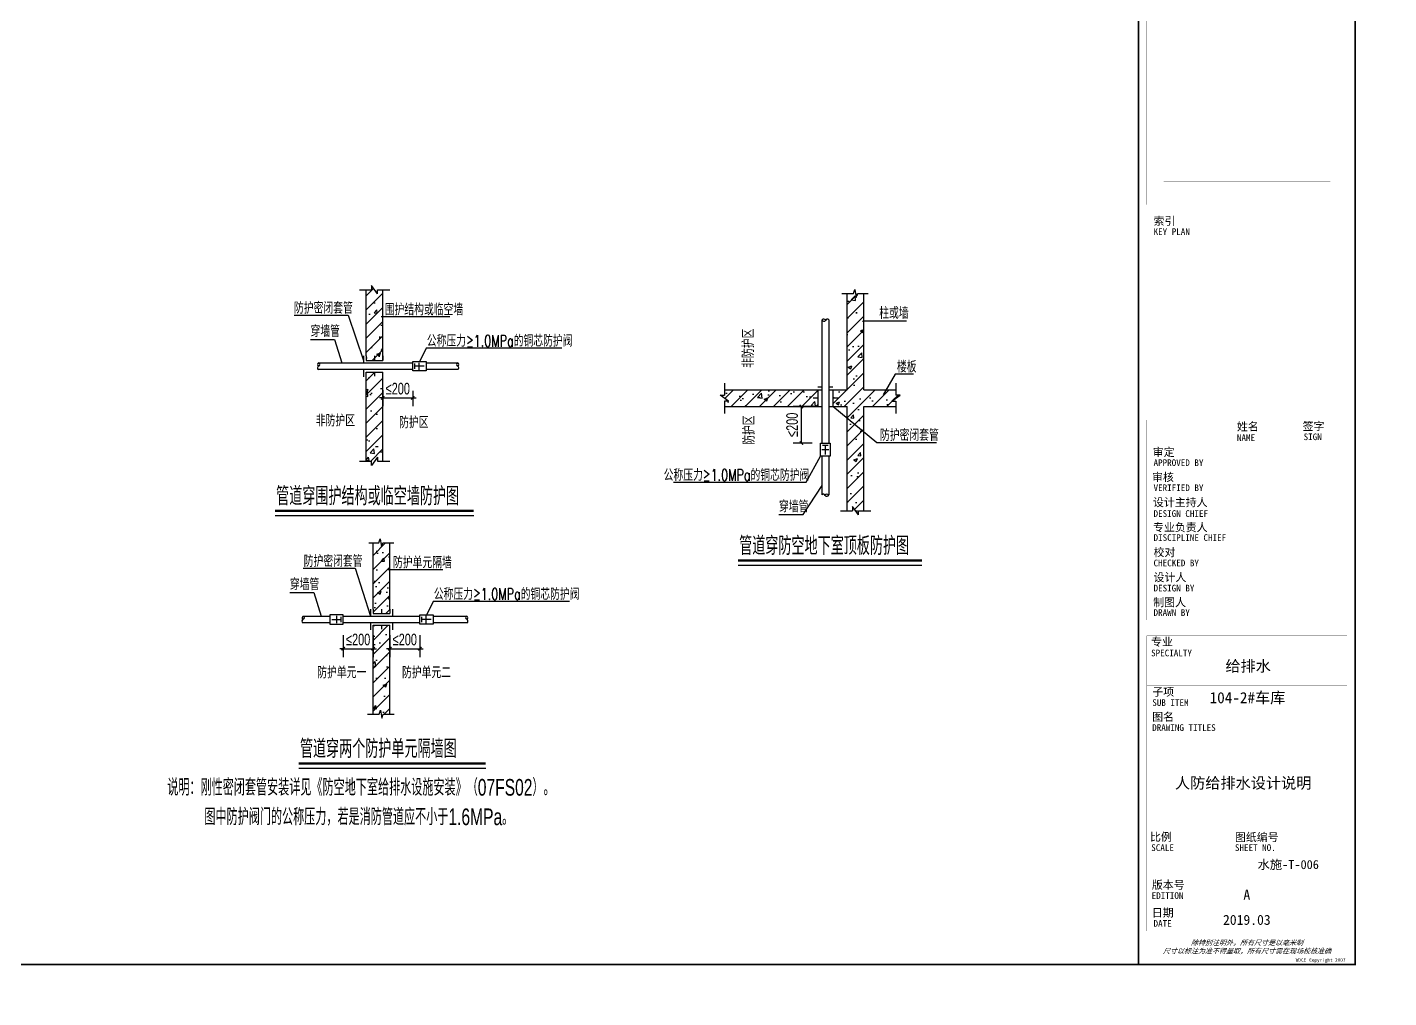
# Model space of a CAD drawing. Extents: x 71528 to 176633, y 18301 to 90566.
# Drawn here: x 135810 to 176633, y 18301 to 47407 of the extents above; entities that cross this region are included whole.
import ezdxf
from ezdxf.enums import TextEntityAlignment as Align

# ---------------------------------------------------------------- set-up
doc = ezdxf.new("R2010")
doc.units = 0
doc.header["$LTSCALE"] = 1000
doc.layers.get('0').update_dxf_attribs({"linetype": 'CONTINUOUS'})
doc.layers.get('Defpoints').update_dxf_attribs({"linetype": 'CONTINUOUS'})
for name, color, linetype in [('0-W-图块', 161, 'CONTINUOUS'), ('SHEET_LINE', 6, 'CONTINUOUS'), ('TEXT', 1, 'CONTINUOUS'), ('建施文字', 7, 'CONTINUOUS')]:
    doc.layers.add(name, color=color, linetype=linetype)
doc.styles.add('0-W-标准', font='sltxt.shx', dxfattribs={"width": 0.75, "bigfont": 'hzdf2.shx'})
doc.styles.add('DIM_FONT', font='ros.shx', dxfattribs={"width": 0.7, "bigfont": 'jd.shx'})
doc.styles.add('ROMANS2HZDF2', font='romans2.shx', dxfattribs={"width": 0.7, "bigfont": 'hzdf2.shx'})
doc.styles.add('X-104 9#平面绑定$0$图签信息$0$hwxh', font='STXIHEI.TTF')
doc.styles.add('X-104 9#平面绑定$0$图签信息$0$华文细黑', font='STXIHEI.TTF', dxfattribs={"height": 10})
doc.styles.add('华文细黑', font='STXIHEI.TTF', dxfattribs={"height": 10})
doc.styles.add('样式1', font='ROS', dxfattribs={"width": 0.7, "bigfont": 'JD'})
doc.dimstyles.new('_TWT_ARCH&&100', dxfattribs={"dimtxt": 350, "dimasz": 100, "dimexe": 250, "dimexo": 300, "dimgap": 100, "dimtad": 1, "dimdec": 0, "dimzin": 0, "dimdsep": 46, "dimtxsty": 'DIM_FONT', "dimblk": 'ARCHTICK', "dimcen": 0.09, "dimclrt": 7, "dimazin": 2, "dimtfac": 1, "dimtdec": 0, "dimtix": 1, "dimtmove": 2, "dimatfit": 3, "dimfxl": 1, "dimtolj": 1, "dimtzin": 0, "dimarcsym": 0})
pattern_1 = [(45, (-39889, -42563.8), (-212.132, 212.132), []), (50, (-39889, -42563.8), (1075.89, -94.128), [112.5, -1237.5]), (355, (-39889, -42563.8), (-208.127, 1128.288), [90, -990]), (100.4514, (-39799.3, -42571.6), (867.764, 1034.16), [95.61, -1051.713]), (46.1842, (-39889, -42263.8), (1600.862, -248.279), [168.75, -1856.25]), (96.6356, (-39755.6, -42284.5), (1401.994, 1461.177), [143.415, -1577.57]), (351.1842, (-39889, -42263.8), (1401.993, 1461.18), [135, -1485]), (21, (-39739, -42338.8), (895.36, -603.928), [112.5, -1237.5]), (326, (-39739, -42338.8), (364.973, 1087.725), [90, -990]), (71.4514, (-39664.4, -42389.1), (1260.334, 483.796), [95.61, -1051.713]), (37.5, (-39889, -42563.8), (18.2398, 499.3408), [0, -978, 0, -1005, 0, -993.75]), (7.5, (-39889, -42563.8), (394.6043, 591.6176), [0, -573, 0, -955.5, 0, -378.75]), (327.5, (-40223.5, -42563.8), (800.7337, -33.8323), [0, -375, 0, -1170, 0, -1552.5]), (317.5, (-40373.5, -42563.8), (874.779, 150.1575), [0, -487.5, 0, -777, 0, -1102.5])]
pattern_2 = [(45, (-48453.87, -42579.12), (-212.132, 212.132), []), (50, (-48453.9, -42579.1), (1075.89, -94.128), [112.5, -1237.5]), (355, (-48453.9, -42579.1), (-208.127, 1128.288), [90, -990]), (100.4514, (-48364.2, -42587), (867.764, 1034.16), [95.61, -1051.713]), (46.1842, (-48453.9, -42279.1), (1600.862, -248.279), [168.75, -1856.25]), (96.6356, (-48320.5, -42299.8), (1401.994, 1461.177), [143.415, -1577.57]), (351.1842, (-48453.9, -42279.1), (1401.993, 1461.178), [135, -1485]), (21, (-48303.9, -42354.1), (895.361, -603.928), [112.5, -1237.5]), (326, (-48303.9, -42354.1), (364.973, 1087.725), [90, -990]), (71.4514, (-48229.3, -42404.4), (1260.334, 483.796), [95.61, -1051.713]), (37.5, (-48453.87, -42579.12), (18.2398, 499.3408), [0, -978, 0, -1005, 0, -993.75]), (7.5, (-48453.9, -42579.1), (394.6043, 591.6176), [0, -573, 0, -955.5, 0, -378.75]), (327.5, (-48788.37, -42579.12), (800.7337, -33.8323), [0, -375, 0, -1170, 0, -1552.5]), (317.5, (-48938.4, -42579.1), (874.779, 150.1575), [0, -487.5, 0, -777, 0, -1102.5])]
pattern_3 = [(45, (-41872.1, -32078.55), (-212.132, 212.132), []), (50, (-41872.1, -32078.55), (1075.89, -94.128), [112.5, -1237.5]), (355, (-41872.1, -32078.5), (-208.127, 1128.288), [90, -990]), (100.4514, (-41782.4, -32086.4), (867.764, 1034.16), [95.61, -1051.713]), (46.1842, (-41872.1, -31778.5), (1600.862, -248.28), [168.75, -1856.25]), (96.6356, (-41738.7, -31799.2), (1401.994, 1461.177), [143.415, -1577.57]), (351.1842, (-41872.1, -31778.5), (1401.993, 1461.18), [135, -1485]), (21, (-41722.1, -31853.55), (895.36, -603.928), [112.5, -1237.5]), (326, (-41722.1, -31853.5), (364.973, 1087.725), [90, -990]), (71.4514, (-41647.5, -31903.9), (1260.334, 483.796), [95.61, -1051.713]), (37.5, (-41872.1, -32078.55), (18.2398, 499.3408), [0, -978, 0, -1005, 0, -993.75]), (7.5, (-41872.1, -32078.55), (394.6043, 591.6176), [0, -573, 0, -955.5, 0, -378.75]), (327.5, (-42206.6, -32078.55), (800.7337, -33.8323), [0, -375, 0, -1170, 0, -1552.5]), (317.5, (-42356.6, -32078.55), (874.779, 150.1575), [0, -487.5, 0, -777, 0, -1102.5])]

# ---------------------------------------------------------------- blocks, each defined once
blk = doc.blocks.new('_ArchTick')
at = {"color": 0, "linetype": 'ByBlock', "const_width": 0.4}
blk.add_lwpolyline([(-0.5, -0.5), (0.5, 0.5)], dxfattribs=at)
blk = doc.blocks.new('*D79')
at = {"layer": '0-W-图块', "color": 0, "lineweight": -2, "transparency": 16777216}
for p, q in [((96, 3707), (96, 3242)), ((995, 3707), (995, 3242)), ((96, 3492), (-4, 3492)), ((96, 3492), (995, 3492)), ((995, 3492), (1095, 3492))]:
    blk.add_line(p, q, dxfattribs=at)
at = {"layer": 'Defpoints', "color": 0, "transparency": 16777216}
for p in [(96, 4007), (995, 4007), (995, 3492)]:
    blk.add_point(p, dxfattribs=at)
at = {"layer": '0-W-图块', "color": 0, "lineweight": -2, "transparency": 16777216, "xscale": 100, "yscale": 100, "zscale": 100}
blk.add_blockref('_ArchTick', (96, 3492), dxfattribs=at)
at = {"layer": '0-W-图块', "color": 0, "lineweight": -2, "transparency": 16777216, "xscale": 100, "yscale": 100, "zscale": 100, "rotation": 180}
blk.add_blockref('_ArchTick', (995, 3492), dxfattribs=at)
at = {"layer": '0-W-图块', "color": 7, "transparency": 16777216, "insert": (545, 3767), "char_height": 350, "attachment_point": 5, "style": 'DIM_FONT'}
blk.add_mtext('\\A1;≤200', dxfattribs=at)
blk = doc.blocks.new('*D80')
at = {"layer": '0-W-图块', "color": 0, "lineweight": -2, "transparency": 16777216}
for p, q in [((-1307, 3950), (-1307, 3296)), ((-408, 3950), (-408, 3296)), ((-1307, 3546), (-1407, 3546)), ((-1307, 3546), (-408, 3546)), ((-408, 3546), (-308, 3546))]:
    blk.add_line(p, q, dxfattribs=at)
at = {"layer": 'Defpoints', "color": 0, "transparency": 16777216}
for p in [(-1307, 4250), (-408, 4250), (-408, 3546)]:
    blk.add_point(p, dxfattribs=at)
at = {"layer": '0-W-图块', "color": 0, "lineweight": -2, "transparency": 16777216, "xscale": 100, "yscale": 100, "zscale": 100}
blk.add_blockref('_ArchTick', (-1307, 3546), dxfattribs=at)
at = {"layer": '0-W-图块', "color": 0, "lineweight": -2, "transparency": 16777216, "xscale": 100, "yscale": 100, "zscale": 100, "rotation": 180}
blk.add_blockref('_ArchTick', (-408, 3546), dxfattribs=at)
at = {"layer": '0-W-图块', "color": 7, "transparency": 16777216, "insert": (-857, 3821), "char_height": 350, "attachment_point": 5, "style": 'DIM_FONT'}
blk.add_mtext('\\A1;≤200', dxfattribs=at)
blk = doc.blocks.new('*D81')
at = {"layer": '0-W-图块', "color": 0, "lineweight": -2, "transparency": 16777216}
for p, q in [((92, 3950), (92, 3296)), ((992, 3950), (992, 3296)), ((92, 3546), (-8, 3546)), ((92, 3546), (992, 3546)), ((992, 3546), (1092, 3546))]:
    blk.add_line(p, q, dxfattribs=at)
at = {"layer": 'Defpoints', "color": 0, "transparency": 16777216}
for p in [(92, 4250), (992, 4250), (992, 3546)]:
    blk.add_point(p, dxfattribs=at)
at = {"layer": '0-W-图块', "color": 0, "lineweight": -2, "transparency": 16777216, "xscale": 100, "yscale": 100, "zscale": 100}
blk.add_blockref('_ArchTick', (92, 3546), dxfattribs=at)
at = {"layer": '0-W-图块', "color": 0, "lineweight": -2, "transparency": 16777216, "xscale": 100, "yscale": 100, "zscale": 100, "rotation": 180}
blk.add_blockref('_ArchTick', (992, 3546), dxfattribs=at)
at = {"layer": '0-W-图块', "color": 7, "transparency": 16777216, "insert": (542, 3821), "char_height": 350, "attachment_point": 5, "style": 'DIM_FONT'}
blk.add_mtext('\\A1;≤200', dxfattribs=at)
blk = doc.blocks.new('*D78')
at = {"layer": '0-W-图块', "color": 0, "lineweight": -2, "transparency": 16777216}
for p, q in [((-1375, 4722), (-1945, 4722)), ((-1695, 3627), (-1695, 4722)), ((-1375, 3627), (-1945, 3627))]:
    blk.add_line(p, q, dxfattribs=at)
at = {"layer": 'Defpoints', "color": 0, "transparency": 16777216}
for p in [(-1695, 4722), (-1075, 4722), (-1075, 3627)]:
    blk.add_point(p, dxfattribs=at)
at = {"layer": '0-W-图块', "color": 0, "lineweight": -2, "transparency": 16777216, "xscale": 100, "yscale": 100, "zscale": 100}
for p, rotation in [((-1695, 4722), 90), ((-1695, 3627), 270)]:
    blk.add_blockref('_ArchTick', p, dxfattribs=dict(at, rotation=rotation))
at = {"layer": '0-W-图块', "color": 7, "transparency": 16777216, "insert": (-1970, 4175), "char_height": 350, "attachment_point": 5, "rotation": 90, "style": 'DIM_FONT'}
blk.add_mtext('\\A1;≤200', dxfattribs=at)
blk = doc.blocks.new('X-104 9#平面绑定$0$图签信息$0$WDCE Copyright200X')
at = {"const_width": 0.016}
blk.add_lwpolyline([(-10.6, 1.26, 1), (-11.4, 1.26, 1)], format="xyb", close=True, dxfattribs=at)
at = {"style": 'X-104 9#平面绑定$0$图签信息$0$华文细黑'}
for s, p in [('WDCE ', (-11.46, 0.5)), ('     Copyright ', (-3.51, 0.5))]:
    blk.add_text(s, height=1, dxfattribs=at).set_placement(p, align=Align.BOTTOM_RIGHT)
blk.add_text('c', height=0.6, dxfattribs=at).set_placement((-11.04, 1.35), align=Align.MIDDLE_CENTER)
blk.add_attdef('200X', text='', height=1, dxfattribs=at).set_placement((-0.45, 0.5), align=Align.BOTTOM_RIGHT)
blk = doc.blocks.new('X-104 9#平面绑定$0$图签信息$0$logo2')
h = blk.add_hatch(color=7)
h.paths.add_polyline_path([(19.02, -7.36), (15.84, -7.36), (15.84, -3.97), (18.97, -3.97), (18.97, -4.24), (16.46, -4.24), (16.46, -5.45), (18.81, -5.45), (18.81, -5.69), (16.47, -5.69), (16.47, -7.12), (19.02, -7.12)])
edge = h.paths.add_edge_path()
edge.add_spline(control_points=[(15.26, -4.21), (15.26, -4.21), (15.13, -4.65), (15.13, -4.65), (15.13, -4.65), (14.62, -4.1), (13.73, -4.1), (13.04, -4.1), (12.07, -4.54), (12.08, -5.62), (12.08, -6.49), (12.77, -7.16), (13.73, -7.17), (14.66, -7.17), (15.23, -6.68), (15.23, -6.68), (15.23, -6.68), (15.16, -7.11), (15.16, -7.11), (13.63, -7.7), (11.42, -7.29), (11.41, -5.64), (11.4, -3.72), (14.16, -3.66), (15.26, -4.21)], knot_values=[0, 0, 0, 0, 1, 1, 1, 2, 2, 2, 3, 3, 3, 4, 4, 4, 5, 5, 5, 6, 6, 6, 7, 7, 7, 8, 8, 8, 8], degree=3, periodic=0)
edge = h.paths.add_edge_path(flags=16)
edge.add_spline(control_points=[(10.23, -5.57), (10.23, -5.16), (10.12, -4.83), (9.9, -4.58), (9.63, -4.27), (9.23, -4.12), (8.69, -4.12), (8.69, -4.12), (7.64, -4.12), (7.64, -4.12), (7.64, -4.12), (7.64, -7.1), (7.64, -7.1), (7.64, -7.1), (8.66, -7.1), (8.66, -7.1), (9.13, -7.1), (9.52, -6.93), (9.82, -6.6), (10.09, -6.31), (10.23, -5.96), (10.23, -5.57)], knot_values=[0, 0, 0, 0, 1, 1, 1, 2, 2, 2, 3, 3, 3, 4, 4, 4, 5, 5, 5, 6, 6, 6, 7, 7, 7, 7], degree=3, periodic=0)
edge = h.paths.add_edge_path()
edge.add_spline(control_points=[(10.92, -5.51), (10.92, -5.96), (10.72, -6.37), (10.34, -6.72), (9.92, -7.1), (9.41, -7.29), (8.82, -7.29), (8.82, -7.29), (7.03, -7.29), (7.03, -7.29), (7.03, -7.29), (7.03, -3.92), (7.03, -3.92), (7.03, -3.92), (9.1, -3.92), (9.1, -3.92), (9.59, -3.92), (10.01, -4.06), (10.36, -4.34), (10.73, -4.64), (10.92, -5.03), (10.92, -5.51)], knot_values=[0, 0, 0, 0, 1, 1, 1, 2, 2, 2, 3, 3, 3, 4, 4, 4, 5, 5, 5, 6, 6, 6, 7, 7, 7, 7], degree=3, periodic=0)
at = {"lineweight": 0}
blk.add_lwpolyline([(19.02, -7.36), (15.84, -7.36), (15.84, -3.97), (18.97, -3.97), (18.97, -4.24), (16.46, -4.24), (16.46, -5.45), (18.81, -5.45), (18.81, -5.69), (16.47, -5.69), (16.47, -7.12), (19.02, -7.12), (19.02, -7.36)], dxfattribs=at)
for points, knots in [([(10.92, -5.51), (10.92, -5.96), (10.72, -6.37), (10.34, -6.72), (9.92, -7.1), (9.41, -7.29), (8.82, -7.29), (8.82, -7.29), (7.03, -7.29), (7.03, -7.29), (7.03, -7.29), (7.03, -3.92), (7.03, -3.92), (7.03, -3.92), (9.1, -3.92), (9.1, -3.92), (9.59, -3.92), (10.01, -4.06), (10.36, -4.34), (10.73, -4.64), (10.92, -5.03), (10.92, -5.51)], [0, 0, 0, 0, 1, 1, 1, 2, 2, 2, 3, 3, 3, 4, 4, 4, 5, 5, 5, 6, 6, 6, 7, 7, 7, 7]), ([(10.23, -5.57), (10.23, -5.16), (10.12, -4.83), (9.9, -4.58), (9.63, -4.27), (9.23, -4.12), (8.69, -4.12), (8.69, -4.12), (7.64, -4.12), (7.64, -4.12), (7.64, -4.12), (7.64, -7.1), (7.64, -7.1), (7.64, -7.1), (8.66, -7.1), (8.66, -7.1), (9.13, -7.1), (9.52, -6.93), (9.82, -6.6), (10.09, -6.31), (10.23, -5.96), (10.23, -5.57)], [0, 0, 0, 0, 1, 1, 1, 2, 2, 2, 3, 3, 3, 4, 4, 4, 5, 5, 5, 6, 6, 6, 7, 7, 7, 7]), ([(15.26, -4.21), (15.26, -4.21), (15.13, -4.65), (15.13, -4.65), (15.13, -4.65), (14.62, -4.1), (13.73, -4.1), (13.04, -4.1), (12.07, -4.54), (12.08, -5.62), (12.08, -6.49), (12.77, -7.16), (13.73, -7.17), (14.66, -7.17), (15.23, -6.68), (15.23, -6.68), (15.23, -6.68), (15.16, -7.11), (15.16, -7.11), (13.63, -7.7), (11.42, -7.29), (11.41, -5.64), (11.4, -3.72), (14.16, -3.66), (15.26, -4.21)], [0, 0, 0, 0, 1, 1, 1, 2, 2, 2, 3, 3, 3, 4, 4, 4, 5, 5, 5, 6, 6, 6, 7, 7, 7, 8, 8, 8, 8])]:
    blk.add_open_spline(points, degree=3, knots=knots, dxfattribs=at)
blk = doc.blocks.new('X-104 9#平面绑定$0$图签信息$0$logo1')
h = blk.add_hatch(color=8)
edge = h.paths.add_edge_path()
edge.add_spline(control_points=[(3.86, -5.21), (3.63, -5.88), (3.39, -6.56), (3.39, -6.56), (3.39, -6.56), (2.5, -3.91), (2.5, -3.91), (2.5, -3.91), (1.8, -3.91), (1.69, -3.91), (2.02, -4.39), (2.95, -7.27), (2.95, -7.27), (2.95, -7.27), (3.44, -7.27), (3.44, -7.27), (3.44, -7.27), (4.03, -5.66), (4.03, -5.66), (4.03, -5.66), (3.86, -5.21), (3.86, -5.21)], knot_values=[0, 0, 0, 0, 1, 1, 1, 2, 2, 2, 3, 3, 3, 4, 4, 4, 5, 5, 5, 6, 6, 6, 7, 7, 7, 7], degree=3, periodic=0)
h = blk.add_hatch(color=7)
edge = h.paths.add_edge_path()
edge.add_spline(control_points=[(6.04, -3.91), (6.09, -4.1), (5.2, -6.56), (5.2, -6.56), (5.2, -6.56), (4.3, -3.91), (4.3, -3.91), (4.3, -3.91), (3.6, -3.91), (3.49, -3.91), (3.82, -4.39), (4.75, -7.27), (4.75, -7.27), (4.75, -7.27), (5.24, -7.27), (5.24, -7.27), (5.24, -7.27), (6.33, -4.3), (6.33, -4.3), (6.33, -4.3), (6.48, -3.91), (6.48, -3.91), (6.48, -3.91), (6.21, -3.91), (6.04, -3.91)], knot_values=[0, 0, 0, 0, 1, 1, 1, 2, 2, 2, 3, 3, 3, 4, 4, 4, 5, 5, 5, 6, 6, 6, 7, 7, 7, 8, 8, 8, 8], degree=3, periodic=0)
at = {"color": 8, "lineweight": 0}
blk.add_open_spline([(3.86, -5.21), (3.63, -5.88), (3.39, -6.56), (3.39, -6.56), (3.39, -6.56), (2.5, -3.91), (2.5, -3.91), (2.5, -3.91), (1.8, -3.91), (1.69, -3.91), (2.02, -4.39), (2.95, -7.27), (2.95, -7.27), (2.95, -7.27), (3.44, -7.27), (3.44, -7.27), (3.44, -7.27), (4.03, -5.66), (4.03, -5.66), (4.03, -5.66), (3.86, -5.21), (3.86, -5.21)], degree=3, knots=[0, 0, 0, 0, 1, 1, 1, 2, 2, 2, 3, 3, 3, 4, 4, 4, 5, 5, 5, 6, 6, 6, 7, 7, 7, 7], dxfattribs=at)
at = {"lineweight": 0}
blk.add_open_spline([(6.04, -3.91), (6.09, -4.1), (5.2, -6.56), (5.2, -6.56), (5.2, -6.56), (4.3, -3.91), (4.3, -3.91), (4.3, -3.91), (3.6, -3.91), (3.49, -3.91), (3.82, -4.39), (4.75, -7.27), (4.75, -7.27), (4.75, -7.27), (5.24, -7.27), (5.24, -7.27), (5.24, -7.27), (6.33, -4.3), (6.33, -4.3), (6.33, -4.3), (6.48, -3.91), (6.48, -3.91), (6.48, -3.91), (6.21, -3.91), (6.04, -3.91)], degree=3, knots=[0, 0, 0, 0, 1, 1, 1, 2, 2, 2, 3, 3, 3, 4, 4, 4, 5, 5, 5, 6, 6, 6, 7, 7, 7, 8, 8, 8, 8], dxfattribs=at)
blk.add_blockref('X-104 9#平面绑定$0$图签信息$0$logo2', (0, 0))
blk = doc.blocks.new('X-104 9#平面绑定$0$图签信息$0$时间-logo')
at = {"layer": 'Defpoints', "lineweight": 0}
blk.add_lwpolyline([(0, -23.46), (-21.17, -23.46), (-21.17, 0), (0, 0), (0, -23.46)], dxfattribs=at)
blk.add_blockref('X-104 9#平面绑定$0$图签信息$0$logo1', (-20.97, 0))
at = {"style": 'X-104 9#平面绑定$0$图签信息$0$hwxh'}
for s, height, p in [('华通设计顾问工程有限公司 ', 1.15, (-19.73, -9.05)), ('WALTON DESIGN & CONSULTING ENGINEERING CO., LTD.', 0.5, (-19.5, -10.1)), ('地址:北京市西城区西直门南小街135号西派国际3号楼 100035', 0.5, (-19.48, -11.94)), ('Address: Building No.3 C-Park, No.135 Xizhimen South Street, ', 0.47, (-19.48, -12.83)), ('电话 Tel：                        （8610）83957395 ', 0.5, (-19.56, -14.91)), ('Xicheng District, Beijing 100035, China ', 0.47, (-16.69, -13.72)), ('传真 Fax：                      （8610）83957590 ', 0.5, (-19.48, -15.8)), ('主页 Web：                      www.WDCE.com ', 0.5, (-19.48, -16.69)), ('邮件 E-mail：                    office@WDCE.com ', 0.5, (-19.48, -17.58)), ('资质号 Licence No.：    建筑甲级 A111010265 ', 0.5, (-19.48, -18.47)), ('   规划甲级 101195', 0.5, (-12.6, -19.36))]:
    blk.add_text(s, height=height, dxfattribs=at).set_placement(p)
blk = doc.blocks.new('X-104 9#平面绑定$0$图签信息')
at = {"const_width": 0.5}
for points in [[(-65, 574), (-65, 500.5), (0, 500.5), (0, 574)], [(-65, 0), (0, 0), (0, 500.5), (-65, 500.5)]]:
    blk.add_lwpolyline(points, close=True, dxfattribs=at)
at = {"const_width": 0.05}
for points in [[(-65, 566.5), (0, 566.5)], [(-39.14, 566.5), (-39.14, 500.5)], [(-19.1, 566.5), (-19.1, 500.5)], [(-65, 560.5), (0, 560.5)], [(-65, 554.5), (0, 554.5)], [(-65, 548.5), (0, 548.5)], [(-65, 542.5), (0, 542.5)], [(-65, 536.5), (0, 536.5)], [(-65, 530.5), (0, 530.5)], [(-65, 524.5), (0, 524.5)], [(-65, 518.5), (0, 518.5)], [(-65, 512.5), (0, 512.5)], [(-65, 512.5), (0, 512.5)], [(-65, 506.5), (0, 506.5)], [(-65, 500.5), (0, 500.5)], [(-62.5, 450.87), (-2.5, 450.87)], [(-62.5, 440.87), (-2.5, 440.87)], [(-2.5, 407.85), (-2.5, 436.12), (-62.5, 436.12), (-62.5, 407.85)], [(-62.5, 407.85), (-2.5, 407.85)], [(-62.5, 404.92), (-62.5, 227.83)], [(-62.5, 404.92), (-2.5, 404.92)], [(-62.5, 227.83), (-2.5, 227.83), (-2.5, 404.92)], [(-57.5, 338.36), (-7.5, 338.36)], [(-57.5, 288.83), (-7.5, 288.83)], [(-57.5, 234.85), (-7.5, 234.85)], [(-62.5, 227.83), (-2.5, 227.83)], [(-62.5, 217.74), (-2.5, 217.74)], [(-62.5, 103.26), (-2.5, 103.26), (-2.5, 163.26), (-62.5, 163.26), (-62.5, 103.26)], [(-37.5, 163.26), (-37.5, 103.26)], [(-20, 163.26), (-20, 103.26)], [(-62.5, 155.76), (-2.5, 155.76)], [(-62.5, 148.26), (-2.5, 148.26)], [(-62.5, 140.76), (-2.5, 140.76)], [(-62.5, 133.26), (-2.5, 133.26)], [(-62.5, 125.76), (-2.5, 125.76)], [(-62.5, 118.26), (-2.5, 118.26)], [(-62.5, 110.76), (-2.5, 110.76)], [(-62.5, 98.5), (-2.5, 98.5), (-2.5, 10), (-62.5, 10), (-62.5, 98.5)], [(-62.5, 83.5), (-2.5, 83.5)], [(-62.5, 76), (-2.5, 76)], [(-62.5, 40), (-2.5, 40)], [(-37.5, 40), (-37.5, 26)], [(-62.5, 26), (-2.5, 26)], [(-62.5, 18), (-2.5, 18)]]:
    blk.add_lwpolyline(points, dxfattribs=at)
at = {"ltscale": 0.001, "xscale": 2.834689937531525, "yscale": 2.834689937531525, "zscale": 2.834689937531525}
blk.add_blockref('X-104 9#平面绑定$0$图签信息$0$时间-logo', (-2.5, 404.92), dxfattribs=at)
blk.add_blockref('X-104 9#平面绑定$0$图签信息$0$WDCE Copyright200X', (-2.5, 0)).add_auto_attribs({'200X': '2007'})
at = {"style": 'X-104 9#平面绑定$0$图签信息$0$华文细黑'}
for s, height, p in [('会签栏', 2.4, (-32.5, 573)), ('COUNTERSIGN', 2, (-32.5, 569.6))]:
    blk.add_text(s, height=height, dxfattribs=at).set_placement(p, align=Align.TOP_CENTER)
for s, height, p in [('签字', 2.4, (-37.22, 564.63)), ('SIGN', 2, (-30.32, 563.88)), ('日期', 2.4, (-17.79, 564.58)), ('DATE', 2, (-10.96, 563.7)), ('总图', 2.4, (-63, 559.5)), ('建筑', 2.4, (-63, 553.5)), ('结构', 2.4, (-63, 547.5)), ('给排水', 2.4, (-63, 541.5)), ('暖通', 2.4, (-63, 535.5)), ('电气', 2.4, (-63, 529.5)), ('景观', 2.4, (-63, 523.5)), ('室内', 2.4, (-63, 517.5)), ('方案', 2.4, (-63, 511.5)), ('绿色', 2.4, (-63, 505.5)), ('项目名称', 2.4, (-60.5, 498)), ('PROJECT NAME', 2, (-60.5, 494.08)), ('设计号', 2.4, (-60.54, 457.48)), ('PROJECT NO.', 2, (-60.5, 453.97)), ('阶段', 2.4, (-60.5, 447.47)), ('STAGE', 2, (-60.5, 443.97)), ('委托方', 2, (-60.9, 434.86)), ('CLIENT', 2, (-60.9, 431.86)), ('设计方', 2, (-60.5, 403.83)), ('DESIGNER', 2, (-60.5, 400.83)), ('KEY PLAN', 2, (-60.5, 220.74)), ('索引', 2.4, (-60.5, 224.14)), ('姓名', 2.4, (-35.5, 162.47)), ('签字', 2.4, (-15.81, 162.57)), ('SIGN', 2, (-15.5, 159.2)), ('审定', 2.4, (-60.73, 154.81)), ('NAME', 2, (-35.5, 158.96)), ('APPROVED BY', 2, (-60.5, 151.44)), ('审核', 2.4, (-60.95, 147.29)), ('VERIFIED BY', 2, (-60.5, 143.91)), ('设计主持人', 2.4, (-60.68, 139.76)), ('DESIGN CHIEF', 2, (-60.5, 136.19)), ('专业负责人', 2.4, (-60.67, 132.26)), ('DISCIPLINE CHIEF', 2, (-60.5, 128.98)), ('校对', 2.4, (-60.5, 124.76)), ('CHECKED BY', 2, (-60.5, 121.37)), ('设计人', 2.4, (-60.5, 117.26)), ('DESIGN BY', 2, (-60.5, 113.83)), ('制图人', 2.4, (-60.61, 109.76)), ('DRAWN BY', 2, (-60.5, 106.5)), ('专业', 2.4, (-61.23, 97.93)), ('SPECIALTY', 2, (-61.23, 94.38)), ('子项', 2.4, (-60.88, 82.92)), ('SUB ITEM', 2, (-60.88, 79.5)), ('图名', 2.4, (-60.91, 75.41)), ('DRAWING TITLES', 2, (-60.91, 72)), ('比例', 2.4, (-61.56, 39.42)), ('图纸编号', 2.4, (-36.1, 39.32)), ('SCALE', 2, (-61.19, 36)), ('SHEET NO.', 2, (-36.1, 36)), ('版本号', 2.4, (-61, 25.03)), ('EDITION', 2, (-61.06, 21.61)), ('日期', 2.4, (-61, 16.68)), ('DATE', 2, (-60.5, 13.26))]:
    blk.add_text(s, height=height, dxfattribs=at).set_placement(p, align=Align.TOP_LEFT)
for s, p in [('SITE PLAN', (-40.06, 557.7)), ('ARCHITECTURE', (-40.06, 552.7)), ('STRUCTURE', (-40.06, 546.7)), ('WATER', (-40.06, 540.7)), ('VENTILATION', (-40.06, 534.7)), ('ELECTRIC', (-40.14, 528.89)), ('LANDSCAPE', (-40.14, 522.89)), ('INTERIORS', (-40.14, 516.89)), ('PLAN', (-40.14, 510.89)), ('GREEN', (-40.14, 504.89))]:
    blk.add_text(s, height=1.5, dxfattribs=at).set_placement(p, align=Align.TOP_RIGHT)
at = {"color": 4, "style": 'X-104 9#平面绑定$0$图签信息$0$华文细黑', "width": 0.75}
for s, p in [('通州区台湖镇104、109地块', (-32.5, 480.78)), ('F3其他类多功能用地项目', (-32.5, 470.91))]:
    blk.add_text(s, height=4.5, dxfattribs=at).set_placement(p, align=Align.CENTER)
at = {"color": 4, "style": 'X-104 9#平面绑定$0$图签信息$0$华文细黑'}
for s, p in [('A', (-32.53, 19.4)), ('2019.03', (-32.53, 11.84))]:
    blk.add_text(s, height=3, dxfattribs=at).set_placement(p, align=Align.CENTER)
at = {"style": 'X-104 9#平面绑定$0$图签信息$0$华文细黑', "oblique": 20}
for s, p in [('尺寸以标注为准不得量取，所有尺寸需在现场校核准确', (-32.5, 4)), ('除特别注明外，所有尺寸是以毫米制', (-32.5, 6.5))]:
    blk.add_text(s, height=1.5, dxfattribs=at).set_placement(p, align=Align.MIDDLE_CENTER)
at = {"color": 4, "ltscale": 0.001, "char_height": 3, "width": 58.4895, "style": 'X-104 9#平面绑定$0$图签信息$0$华文细黑'}
for s, insert, attachment_point in [('通17-03', (-40.06, 455.51), 4), ('施工图', (-40.06, 445.51), 4), ('北京光谷科技园\\P开发建设有限公司', (-32.9, 419.71), 5)]:
    blk.add_mtext(s, dxfattribs=dict(at, insert=insert, attachment_point=attachment_point))
blk = doc.blocks.new('X-104 9#平面绑定$0$图签-A1')
blk.add_blockref('X-104 9#平面绑定$0$图签信息', (0, 0))
blk = doc.blocks.new('asferfre')
at = {"layer": '0-W-图块', "ltscale": 50}
h = blk.add_hatch(dxfattribs=at)
h.set_pattern_fill('AN31C', color=256, scale=1500, style=0)
h.set_pattern_definition(pattern_1)
h.paths.add_polyline_path([(95.5, 6733.7), (-65.4, 6733.7), (-65.4, 6615.8), (-246.9, 6864.5), (-246.9, 6733.7), (-404.5, 6733.7), (-404.5, 4615.1), (95.5, 4615.1), (95.5, 4752.9)])
h = blk.add_hatch(dxfattribs=at)
h.set_pattern_fill('AN31C', color=256, scale=1500, style=0)
h.set_pattern_definition(pattern_1)
h.paths.add_polyline_path([(95.5, 4265.1), (-404.5, 4265.1), (-404.5, 4127), (-404.5, 1596.8), (-246.9, 1596.8), (-246.9, 1466), (-65.4, 1714.7), (-65.4, 1596.8), (95.5, 1596.8)])
at = {"layer": '0-W-图块'}
for p, q in [((-600.7, 6733.7, 39397.9), (-246.9, 6733.7, 39397.9)), ((-404.5, 4752.9, 39397.9), (-404.5, 6733.7, 39397.9)), ((-65.4, 6615.8, 39397.9), (-246.9, 6864.5, 39397.9)), ((-246.9, 6864.5, 39397.9), (-246.9, 6733.7, 39397.9)), ((-65.4, 6733.7, 39397.9), (308.3, 6733.7, 39397.9)), ((-65.4, 6615.8, 39397.9), (-65.4, 6733.7, 39397.9)), ((95.5, 4615.1, 39397.9), (95.5, 6733.7, 39397.9)), ((-404.5, 1596.8, 39397.9), (-404.5, 4265.1, 39397.9)), ((95.5, 1596.8, 39397.9), (95.5, 4265.1, 39397.9)), ((-65.4, 1714.7, 39397.9), (-246.9, 1466, 39397.9)), ((-65.4, 1714.7, 39397.9), (-65.4, 1596.8, 39397.9)), ((-600.7, 1596.8, 39397.9), (-246.9, 1596.8, 39397.9)), ((-246.9, 1466, 39397.9), (-246.9, 1596.8, 39397.9)), ((-65.4, 1596.8, 39397.9), (308.3, 1596.8, 39397.9))]:
    blk.add_line(p, q, dxfattribs=at)
at = {"layer": '0-W-图块', "color": 3}
for p, q in [((-2566.2, 5975.1, 39397.9), (-939.2, 5975.1, 39397.9)), ((-939.2, 5975.1, 39397.9), (-487.3, 4615.1, 39397.9)), ((2101.6, 5926.2, 39397.9), (41.3, 5926.2, 39397.9)), ((-2076, 5245.9), (-1350.7, 5245.9)), ((1409.2, 4988.7), (5465.6, 4988.7))]:
    blk.add_line(p, q, dxfattribs=at)
at = {"layer": '0-W-图块', "color": 3, "ltscale": 50}
for p, q in [((-1350.7, 5245.9), (-1131.9, 4540, 39397.9)), ((1409.2, 4988.7), (1192.8, 4581.7, 39397.9))]:
    blk.add_line(p, q, dxfattribs=at)
at = {"layer": '0-W-图块', "color": 1}
for p, q in [((-1831.5, 4540, 39397.9), (994.8, 4540, 39397.9)), ((-487.3, 4752.9, 39397.9), (-487.3, 4540, 39397.9)), ((-404.5, 4752.9, 39397.9), (-404.5, 4615.1, 39397.9)), ((-404.5, 4615.1, 39397.9), (95.5, 4615.1, 39397.9)), ((-154.5, 4752.9, 39397.9), (-154.5, 4615.1, 39397.9)), ((95.5, 4752.9, 39397.9), (95.5, 4615.1, 39397.9)), ((1390.7, 4540, 39397.9), (2342, 4540, 39397.9)), ((994.8, 4340, 39397.9), (-1831.5, 4340, 39397.9)), ((-487.3, 4340, 39397.9), (-487.3, 4127, 39397.9)), ((-404.5, 4265.1, 39397.9), (95.5, 4265.1, 39397.9)), ((-404.5, 4127, 39397.9), (-404.5, 4264.8, 39397.9)), ((-154.5, 4265.1, 39397.9), (-154.5, 4144.1, 39397.9)), ((95.5, 4127, 39397.9), (95.5, 4264.8, 39397.9)), ((2342, 4340, 39397.9), (1390.7, 4340, 39397.9))]:
    blk.add_line(p, q, dxfattribs=at)
at = {"layer": '0-W-图块', "color": 1, "linetype": 'Continuous'}
for p, q in [((994.8, 4581.7, 39397.9), (1390.7, 4581.7, 39397.9)), ((994.8, 4581.7, 39397.9), (1390.7, 4581.7, 39397.9)), ((994.8, 4298.2, 39397.9), (994.8, 4581.7, 39397.9)), ((994.8, 4298.2, 39397.9), (994.8, 4581.7, 39397.9)), ((1054.1, 4358.7, 39397.9), (1054.1, 4521.2, 39397.9)), ((1054.1, 4358.7, 39397.9), (1054.1, 4521.2, 39397.9)), ((1185.4, 4460.9, 39397.9), (1185.4, 4546.7, 39397.9)), ((1185.4, 4460.9, 39397.9), (1185.4, 4546.7, 39397.9)), ((1390.7, 4581.7, 39397.9), (1390.7, 4298.2, 39397.9)), ((1390.7, 4581.7, 39397.9), (1390.7, 4298.2, 39397.9)), ((1390.7, 4298.2, 39397.9), (994.8, 4298.2, 39397.9)), ((1390.7, 4298.2, 39397.9), (994.8, 4298.2, 39397.9)), ((1339.3, 4440, 39397.9), (1054.1, 4440, 39397.9)), ((1339.3, 4440, 39397.9), (1054.1, 4440, 39397.9)), ((1185.4, 4333.2, 39397.9), (1185.4, 4419.8, 39397.9)), ((1185.4, 4333.2, 39397.9), (1185.4, 4419.8, 39397.9))]:
    blk.add_line(p, q, dxfattribs=at)
at = {"layer": '0-W-图块', "color": 3, "linetype": 'ByBlock'}
blk.add_line((95.5, 3721.9), (95.5, 3242.2), dxfattribs=at)
at = {"layer": '0-W-图块', "color": 3, "const_width": 67.2, "elevation": 39397.9}
blk.add_lwpolyline([(-3136.2, 105.5), (2824, 105.5)], dxfattribs=at)
at = {"layer": '0-W-图块', "color": 3, "elevation": 39397.9}
blk.add_lwpolyline([(-3136.2, -34.5), (2824, -34.5)], dxfattribs=at)
at = {"layer": '0-W-图块', "color": 1}
for centre, radius, start, end in [((-1796.6, 4487.5, 39397.9), 63, 123.59975, 229.90008), ((-1844.2, 4490.2, 39397.9), 51.3, 296.36023, 75.66602), ((2354.7, 4490.2, 39397.9), 51.3, 104.33398, 243.63977), ((2307.2, 4487.5, 39397.9), 63, 310.09992, 56.40025), ((-1813.3, 4390.8, 39397.9), 54, 98.66695, 250.28801), ((2323.8, 4390.8, 39397.9), 54, 289.71199, 81.33305)]:
    blk.add_arc(centre, radius, start, end, dxfattribs=at)
at = {"layer": '0-W-图块', "color": 3}
for s, height, style, width, p in [('防护密闭套管', 350, 'ROMANS2HZDF2', 0.7, (-2567.8, 6013.7, 39397.9)), ('围护结构或临空墙', 350, 'ROMANS2HZDF2', 0.7, (152.9, 5967.9, 39397.9)), ('穿墙管', 350, 'ROMANS2HZDF2', 0.7, (-2070.7, 5318.5)), ('公称压力≥1.0MPa的铜芯防护阀', 350, 'ROMANS2HZDF2', 0.7, (1414.5, 5027.4)), ('非防护区', 350, 'ROMANS2HZDF2', 0.7, (-1914.5, 2638, 39397.9)), ('防护区', 350, 'ROMANS2HZDF2', 0.7, (584.6, 2581.1, 39397.9)), ('管道穿围护结构或临空墙防护图', 550, '0-W-标准', 0.75, (-3103.2, 272.3, 39397.9))]:
    blk.add_text(s, height=height, dxfattribs=dict(at, style=style, width=width)).set_placement(p)
dim = blk.add_aligned_dim(p1=(95.5, 4007.1), p2=(994.8, 4007.1), distance=-514.9, text='≤200', dimstyle='_TWT_ARCH&&100', dxfattribs=at)
dim.commit()
dim.dimension.update_dxf_attribs({"geometry": '*D79', "text_midpoint": (545.2, 3767.2)})
blk = doc.blocks.new('sadfergfer')
at = {"layer": '0-W-图块', "ltscale": 50}
h = blk.add_hatch(dxfattribs=at)
h.set_pattern_fill('AN31C', color=256, scale=1500, style=0)
h.set_pattern_definition(pattern_2)
h.paths.add_polyline_path([(92.5, 6718.4), (-112.4, 6718.4), (-152.4, 6598.4), (-192.4, 6838.4), (-232.4, 6718.4), (-407.5, 6718.4), (-407.5, 4599.8), (92.5, 4599.8), (92.5, 4737.6)])
h = blk.add_hatch(dxfattribs=at)
h.set_pattern_fill('AN31C', color=256, scale=1500, style=0)
h.set_pattern_definition(pattern_2)
h.paths.add_polyline_path([(92.5, 4249.8), (-407.5, 4249.8), (-407.5, 4111.7), (-407.5, 1581.5), (-223.8, 1581.5), (-183.8, 1701.5), (-143.8, 1461.5), (-103.8, 1581.5), (92.5, 1581.5)])
at = {"layer": '0-W-图块'}
for p, q in [((-540.9, 6718.4), (-232.4, 6718.4)), ((-407.5, 4737.6), (-407.5, 6718.4)), ((-232.4, 6718.4), (-192.4, 6838.4)), ((-192.4, 6838.4), (-152.4, 6598.4)), ((-152.4, 6598.4), (-112.4, 6718.4)), ((-112.4, 6718.4), (212.3, 6718.4)), ((92.5, 4737.6), (92.5, 6718.4)), ((-407.5, 1581.5), (-407.5, 4111.7)), ((92.5, 1581.5), (92.5, 4111.7)), ((-223.8, 1581.5), (-183.8, 1701.5)), ((-183.8, 1701.5), (-143.8, 1461.5)), ((-574.1, 1581.5), (-223.8, 1581.5)), ((-143.8, 1461.5), (-103.8, 1581.5)), ((-103.8, 1581.5), (218.6, 1581.5))]:
    blk.add_line(p, q, dxfattribs=at)
at = {"layer": '0-W-图块', "color": 3}
for p, q in [((-2508.3, 5959.8), (-942.3, 5959.8)), ((-942.3, 5959.8), (-490.3, 4524.6)), ((1682, 5910.9), (38.3, 5910.9)), ((-2909.9, 5230.6, -39397.9), (-2184.5, 5230.6, -39397.9)), ((1406.2, 4973.3, -39397.9), (5476.1, 4973.3, -39397.9))]:
    blk.add_line(p, q, dxfattribs=at)
at = {"layer": '0-W-图块', "color": 3, "ltscale": 50}
for p, q in [((-2184.5, 5230.6, -39397.9), (-1965.7, 4524.6)), ((1406.2, 4973.3, -39397.9), (1189.7, 4566.4))]:
    blk.add_line(p, q, dxfattribs=at)
at = {"layer": '0-W-图块', "color": 1}
for p, q in [((-2508, 4524.6), (-1702.8, 4524.6)), ((-1306.9, 4524.6), (991.8, 4524.6)), ((-490.3, 4737.6), (-490.3, 4524.6)), ((-407.5, 4737.6), (-407.5, 4599.8)), ((-407.5, 4599.8), (92.5, 4599.8)), ((-157.5, 4737.6), (-157.5, 4599.8)), ((92.5, 4737.6), (92.5, 4599.8)), ((175.2, 4737.6), (175.2, 4524.6)), ((1387.7, 4524.6), (2399.5, 4524.6)), ((-1702.8, 4324.6), (-2508, 4324.6)), ((991.8, 4324.6), (-1306.9, 4324.6)), ((-490.3, 4324.6), (-490.3, 4111.7)), ((-407.5, 4249.8), (92.5, 4249.8)), ((-407.5, 4111.7), (-407.5, 4249.5)), ((-157.5, 4249.8), (-157.5, 4128.8)), ((92.5, 4111.7), (92.5, 4249.5)), ((175.2, 4324.6), (175.2, 4111.7)), ((2399.5, 4324.6), (1387.7, 4324.6))]:
    blk.add_line(p, q, dxfattribs=at)
at = {"layer": '0-W-图块', "color": 1, "linetype": 'Continuous'}
for p, q in [((-1306.9, 4566.4), (-1702.8, 4566.4)), ((-1306.9, 4566.4), (-1702.8, 4566.4)), ((-1702.8, 4566.4), (-1702.8, 4282.9)), ((-1702.8, 4566.4), (-1702.8, 4282.9)), ((-1497.4, 4445.6), (-1497.4, 4531.4)), ((-1497.4, 4445.6), (-1497.4, 4531.4)), ((-1366.1, 4343.4), (-1366.1, 4505.9)), ((-1366.1, 4343.4), (-1366.1, 4505.9)), ((-1306.9, 4282.9), (-1306.9, 4566.4)), ((-1306.9, 4282.9), (-1306.9, 4566.4)), ((991.8, 4282.9), (991.8, 4566.4)), ((991.8, 4282.9), (991.8, 4566.4)), ((991.8, 4566.4), (1387.7, 4566.4)), ((991.8, 4566.4), (1387.7, 4566.4)), ((1051, 4343.4), (1051, 4505.9)), ((1051, 4343.4), (1051, 4505.9)), ((1182.3, 4445.6), (1182.3, 4531.4)), ((1182.3, 4445.6), (1182.3, 4531.4)), ((1387.7, 4566.4), (1387.7, 4282.9)), ((1387.7, 4566.4), (1387.7, 4282.9)), ((-1702.8, 4282.9), (-1306.9, 4282.9)), ((-1702.8, 4282.9), (-1306.9, 4282.9)), ((-1651.3, 4424.6), (-1366.1, 4424.6)), ((-1651.3, 4424.6), (-1366.1, 4424.6)), ((-1497.4, 4317.9), (-1497.4, 4404.5)), ((-1497.4, 4317.9), (-1497.4, 4404.5)), ((1387.7, 4282.9), (991.8, 4282.9)), ((1387.7, 4282.9), (991.8, 4282.9)), ((1336.2, 4424.6), (1051, 4424.6)), ((1336.2, 4424.6), (1051, 4424.6)), ((1182.3, 4317.9), (1182.3, 4404.5)), ((1182.3, 4317.9), (1182.3, 4404.5))]:
    blk.add_line(p, q, dxfattribs=at)
at = {"layer": '0-W-图块', "color": 3, "const_width": 67.2}
blk.add_lwpolyline([(-2636.2, 105.5), (2968.3, 105.5)], dxfattribs=at)
at = {"layer": '0-W-图块', "color": 3}
blk.add_lwpolyline([(-2636.2, -34.5), (2968.3, -34.5)], dxfattribs=at)
at = {"layer": '0-W-图块', "color": 1}
for centre, radius, start, end in [((-2473.2, 4472.1), 63, 123.59975, 229.90008), ((-2520.8, 4474.9), 51.3, 296.36023, 75.66602), ((2412.2, 4474.9), 51.3, 104.33398, 243.63977), ((2364.6, 4472.1), 63, 310.09992, 56.40025), ((-2489.8, 4375.5), 54, 98.66695, 250.28801), ((2381.2, 4375.5), 54, 289.71199, 81.33305)]:
    blk.add_arc(centre, radius, start, end, dxfattribs=at)
at = {"layer": '0-W-图块', "color": 3}
for s, height, style, width, p in [('防护密闭套管', 350, 'ROMANS2HZDF2', 0.7, (-2490.1, 6000.5)), ('防护单元隔墙', 350, 'ROMANS2HZDF2', 0.7, (186.9, 5958.8)), ('穿墙管', 350, 'ROMANS2HZDF2', 0.7, (-2904.6, 5303.2, -39397.9)), ('公称压力≥1.0MPa的铜芯防护阀', 350, 'ROMANS2HZDF2', 0.7, (1411.5, 5012.1, -39397.9)), ('防护单元一', 350, 'ROMANS2HZDF2', 0.7, (-2083.5, 2660.7)), ('防护单元二', 350, 'ROMANS2HZDF2', 0.7, (457.6, 2660.7)), ('管道穿两个防护单元隔墙图', 550, '0-W-标准', 0.75, (-2603.2, 272.3))]:
    blk.add_text(s, height=height, dxfattribs=dict(at, style=style, width=width)).set_placement(p)
for p1, p2, picture, middle in [((-1306.9, 4249.8), (-407.5, 4249.8), '*D80', (-857.2, 3820.9)), ((92.5, 4249.8), (991.8, 4249.8), '*D81', (542.1, 3820.9))]:
    dim = blk.add_aligned_dim(p1=p1, p2=p2, distance=-703.8, text='≤200', dimstyle='_TWT_ARCH&&100', dxfattribs=at)
    dim.commit()
    dim.dimension.update_dxf_attribs({"geometry": picture, "text_midpoint": middle})
blk = doc.blocks.new('asdfergf')
at = {"layer": '0-W-图块', "ltscale": 50}
h = blk.add_hatch(dxfattribs=at)
h.set_pattern_fill('AN31C', color=256, scale=1500, style=0)
h.set_pattern_definition(pattern_3)
h.paths.add_polyline_path([(-319.1, 4722.2), (-319.1, 1593.5), (-164.4, 1593.5), (-164.4, 1724.3), (17.1, 1475.6), (17.1, 1593.5), (180.9, 1593.5), (180.9, 4722.2), (1139.8, 4722.2), (1139.8, 4883.1), (1021.9, 4883.1), (1270.6, 5064.6), (1139.8, 5064.6), (1139.8, 5222.2), (180.9, 5222.2), (180.9, 8112.6), (-15.3, 8112.6), (-55.3, 7992.6), (-95.3, 8232.6), (-135.3, 8112.6), (-319.1, 8112.6), (-319.1, 5222.2), (-750.2, 5222.2), (-750.2, 4722.2)])
h = blk.add_hatch(dxfattribs=at)
h.set_pattern_fill('AN31C', color=256, scale=1500, style=0)
h.set_pattern_definition(pattern_3)
h.paths.add_polyline_path([(-1200.2, 4722.2), (-1200.2, 5222.2), (-3997.2, 5222.2), (-3997.2, 5064.6), (-4127.9, 5064.6), (-3879.2, 4883.1), (-3997.2, 4883.1), (-3997.2, 4722.2)])
for p, q in [((-135.3, 8112.6, 39397.9), (-95.3, 8232.6, 39397.9)), ((-95.3, 8232.6, 39397.9), (-55.3, 7992.6, 39397.9)), ((-485.6, 8112.6, 39397.9), (-135.3, 8112.6, 39397.9)), ((-55.3, 7992.6, 39397.9), (-15.3, 8112.6, 39397.9)), ((-15.3, 8112.6, 39397.9), (307.1, 8112.6, 39397.9))]:
    blk.add_line(p, q, dxfattribs=at)
at = {"layer": '0-W-图块'}
for p, q in [((-319.1, 5222.2, 39397.9), (-319.1, 8112.6, 39397.9)), ((180.9, 5222.2, 39397.9), (180.9, 8112.6, 39397.9)), ((-3997.2, 5418.4, 39397.9), (-3997.2, 5064.6, 39397.9)), ((1139.8, 5418.4, 39397.9), (1139.8, 5064.6, 39397.9)), ((-4127.9, 5064.6, 39397.9), (-3997.2, 5064.6, 39397.9)), ((-3879.2, 4883.1, 39397.9), (-4127.9, 5064.6, 39397.9)), ((-3997.2, 5222.2, 39397.9), (-1075.3, 5222.2, 39397.9)), ((-875.3, 5222.2, 39397.9), (-319.1, 5222.2, 39397.9)), ((180.9, 5222.2, 39397.9), (1139.8, 5222.2, 39397.9)), ((1021.9, 4883.1, 39397.9), (1270.6, 5064.6, 39397.9)), ((1270.6, 5064.6, 39397.9), (1139.8, 5064.6, 39397.9)), ((-3879.2, 4883.1, 39397.9), (-3997.2, 4883.1, 39397.9)), ((-3997.2, 4883.1, 39397.9), (-3997.2, 4509.4, 39397.9)), ((-3997.2, 4722.2, 39397.9), (-1075.3, 4722.2, 39397.9)), ((-875.3, 4722.2, 39397.9), (-319.1, 4722.2, 39397.9)), ((-319.1, 1593.5, 39397.9), (-319.1, 4722.2, 39397.9)), ((180.9, 1593.5, 39397.9), (180.9, 4722.2, 39397.9)), ((180.9, 4722.2, 39397.9), (1139.8, 4722.2, 39397.9)), ((1021.9, 4883.1, 39397.9), (1139.8, 4883.1, 39397.9)), ((1139.8, 4883.1, 39397.9), (1139.8, 4509.4, 39397.9)), ((17.1, 1475.6, 39397.9), (-164.4, 1724.3, 39397.9)), ((-164.4, 1724.3, 39397.9), (-164.4, 1593.5, 39397.9)), ((-518.2, 1593.5, 39397.9), (-164.4, 1593.5, 39397.9)), ((17.1, 1593.5, 39397.9), (390.8, 1593.5, 39397.9)), ((17.1, 1475.6, 39397.9), (17.1, 1593.5, 39397.9))]:
    blk.add_line(p, q, dxfattribs=at)
at = {"layer": '0-W-图块', "color": 1}
for p, q in [((-1075.3, 3627, 39397.9), (-1075.3, 7322.7, 39397.9)), ((-875.3, 7322.7, 39397.9), (-875.3, 3627, 39397.9)), ((-1200.2, 5314.5, 39397.9), (-1075.3, 5314.5, 39397.9)), ((-875.3, 5314.5, 39397.9), (-750.2, 5314.5, 39397.9)), ((-1200.2, 4972.2, 39397.9), (-1341.1, 4972.2, 39397.9)), ((-1200.2, 5222.2, 39397.9), (-1200.2, 4722.2, 39397.9)), ((-750.2, 5222.2, 39397.9), (-750.2, 4722.2, 39397.9)), ((-592.3, 4972.2, 39397.9), (-750.2, 4972.2, 39397.9)), ((-1075.3, 2072.5, 39397.9), (-1075.3, 3231.1, 39397.9)), ((-875.3, 3231.1, 39397.9), (-875.3, 2072.5, 39397.9))]:
    blk.add_line(p, q, dxfattribs=at)
at = {"layer": '0-W-图块', "color": 3}
for p, q in [((1462.4, 7283.9, 39397.9), (180.9, 7283.9, 39397.9)), ((1115.7, 5689.4, 39397.9), (763.1, 5077.5, 39397.9)), ((1671.3, 5689.4, 39397.9), (1115.7, 5689.4, 39397.9)), ((2361, 3631.4, 39397.9), (572, 3631.4, 39397.9)), ((-1553.9, 2454.4), (-1117, 3231.1, 39397.9)), ((-5530.6, 2454.4), (-1553.9, 2454.4)), ((-1643.1, 1479.5, -8.1), (-1075.3, 2355, 39397.9)), ((-2368.4, 1479.7), (-1643, 1479.7))]:
    blk.add_line(p, q, dxfattribs=at)
at = {"layer": '0-W-图块', "color": 3, "ltscale": 50}
blk.add_line((572, 3631.4, 39397.9), (-750.2, 4722.2, 39397.9), dxfattribs=at)
at = {"layer": '0-W-图块', "color": 1, "linetype": 'Continuous'}
for p, q in [((-1117, 3231.1, 39397.9), (-1117, 3627, 39397.9)), ((-1117, 3231.1, 39397.9), (-1117, 3627, 39397.9)), ((-1117, 3627, 39397.9), (-833.6, 3627, 39397.9)), ((-1117, 3627, 39397.9), (-833.6, 3627, 39397.9)), ((-1082.1, 3436.4, 39397.9), (-995.4, 3436.4, 39397.9)), ((-1082.1, 3436.4, 39397.9), (-995.4, 3436.4, 39397.9)), ((-1056.6, 3567.8, 39397.9), (-894, 3567.8, 39397.9)), ((-1056.6, 3567.8, 39397.9), (-894, 3567.8, 39397.9)), ((-975.3, 3282.6, 39397.9), (-975.3, 3567.8, 39397.9)), ((-975.3, 3282.6, 39397.9), (-975.3, 3567.8, 39397.9)), ((-954.4, 3436.4, 39397.9), (-868.5, 3436.4, 39397.9)), ((-954.4, 3436.4, 39397.9), (-868.5, 3436.4, 39397.9)), ((-833.6, 3627, 39397.9), (-833.6, 3231.1, 39397.9)), ((-833.6, 3627, 39397.9), (-833.6, 3231.1, 39397.9)), ((-833.6, 3231.1, 39397.9), (-1117, 3231.1, 39397.9)), ((-833.6, 3231.1, 39397.9), (-1117, 3231.1, 39397.9))]:
    blk.add_line(p, q, dxfattribs=at)
at = {"layer": '0-W-图块', "color": 3, "elevation": 39397.9}
blk.add_lwpolyline([(-3008.5, 5849.3, 0, 0, 0), (-3008.5, 6758.7, 70, 0, 0), (-3008.5, 7080.8, 0, 0, 0)], format="xyseb", dxfattribs=at)
at = {"layer": '0-W-图块', "elevation": 78795.7}
blk.add_lwpolyline([(-2928.6, 4524.7, 0, 0, 0), (-2928.6, 3615.3, 70, 0, 0), (-2928.6, 3293.2, 0, 0, 0)], format="xyseb", dxfattribs=at)
at = {"layer": '0-W-图块', "color": 3, "const_width": 67.2}
blk.add_lwpolyline([(-3591.4, 105.5), (1918.4, 105.5)], dxfattribs=at)
at = {"layer": '0-W-图块', "color": 3}
blk.add_lwpolyline([(-3591.4, -34.5), (1918.4, -34.5)], dxfattribs=at)
at = {"layer": '0-W-图块', "color": 1}
for centre, radius, start, end in [((-1023.7, 7261.4, 39397.9), 80.1, 41.63414, 130.09443), ((-1016.9, 7341.5, 39397.9), 61.4, 197.83306, 323.56641), ((-917.1, 7291.4, 39397.9), 52.2, 36.87925, 164.82495), ((-1033.6, 2041.2, 39397.9), 52.2, 15.17505, 143.12075), ((-926.9, 2011.2, 39397.9), 80.1, 49.90557, 138.36586), ((-933.8, 2091.3, 39397.9), 61.4, 216.43359, 342.16694)]:
    blk.add_arc(centre, radius, start, end, dxfattribs=at)
at = {"layer": '0-W-图块', "color": 3}
for s, height, style, width, p in [('柱或墙', 350, 'ROMANS2HZDF2', 0.7, (640.2, 7351.8, 39397.9)), ('楼板', 350, 'ROMANS2HZDF2', 0.7, (1171, 5741, 39397.9)), ('防护密闭套管', 350, 'ROMANS2HZDF2', 0.7, (663.1, 3690.3, 39397.9)), ('公称压力≥1.0MPa的铜芯防护阀', 350, 'ROMANS2HZDF2', 0.7, (-5823.8, 2493.1)), ('穿墙管', 350, 'ROMANS2HZDF2', 0.7, (-2363.1, 1552.3)), ('管道穿防空地下室顶板防护图', 550, '0-W-标准', 0.75, (-3558.4, 272.3))]:
    blk.add_text(s, height=height, dxfattribs=dict(at, style=style, width=width)).set_placement(p)
at = {"layer": '0-W-图块', "color": 3, "style": 'ROMANS2HZDF2', "width": 0.7}
blk.add_text('非防护区', height=350, rotation=90, dxfattribs=at).set_placement((-3112.2, 5882.6, 39397.9))
at = {"layer": '0-W-图块', "style": 'ROMANS2HZDF2', "width": 0.7}
blk.add_text('防护区', height=350, rotation=90, dxfattribs=at).set_placement((-3090.6, 3574.3, 78795.7))
at = {"layer": '0-W-图块', "color": 3}
dim = blk.add_aligned_dim(p1=(-1075.3, 3627), p2=(-1075.3, 4722.2), distance=619.5, text='≤200', dimstyle='_TWT_ARCH&&100', dxfattribs=at)
dim.commit()
dim.dimension.update_dxf_attribs({"geometry": '*D78', "text_midpoint": (-1969.9, 4174.6)})

msp = doc.modelspace()

# ---------------------------------------------------------------- linework, layer by layer
at = {"layer": 'SHEET_LINE'}
for points, const_width in [([(71530, 18304), (176630, 18304), (176630, 77704), (71530, 77704)], 5), ([(169130, 76704), (74030, 76704), (74030, 19304), (169130, 19304)], 50), ([(169130, 19304), (175630, 19304), (175630, 76704), (169130, 76704)], 50)]:
    msp.add_lwpolyline(points, close=True, dxfattribs=dict(at, const_width=const_width))

# ---------------------------------------------------------------- block references
at = {"xscale": 100, "yscale": 100, "zscale": 100}
msp.add_blockref('X-104 9#平面绑定$0$图签-A1', (175630, 19304), dxfattribs=at)
for name, p in [('asferfre', (146376, 32800, -39398)), ('asdfergf', (160715, 31310)), ('sadfergfer', (146589, 25222))]:
    msp.add_blockref(name, p)

# ---------------------------------------------------------------- texts
at = {"layer": 'TEXT', "color": 0, "style": '样式1', "width": 0.7}
for s, p in [('说明：刚性密闭套管安装详见《防空地下室给排水设施安装》（07FS02）。', (140009, 24363)), ('图中防护阀门的公称压力，若是消防管道应不小于1.6MPa。', (141122, 23478))]:
    msp.add_text(s, height=500, dxfattribs=at).set_placement(p)
at = {"layer": '建施文字', "style": '华文细黑'}
for s, height, p in [('给排水', 333.4, (171734, 27983, -13500)), ('104-2#车库', 333.4, (171261, 27034, -13500)), ('人防给排水设计说明', 333.4, (170221, 24476, -13500)), ('水施-T-006', 270, (172699, 22081, -13500))]:
    msp.add_text(s, height=height, dxfattribs=at).set_placement(p, align=Align.BOTTOM_LEFT)

doc.saveas('drawing.dxf')
